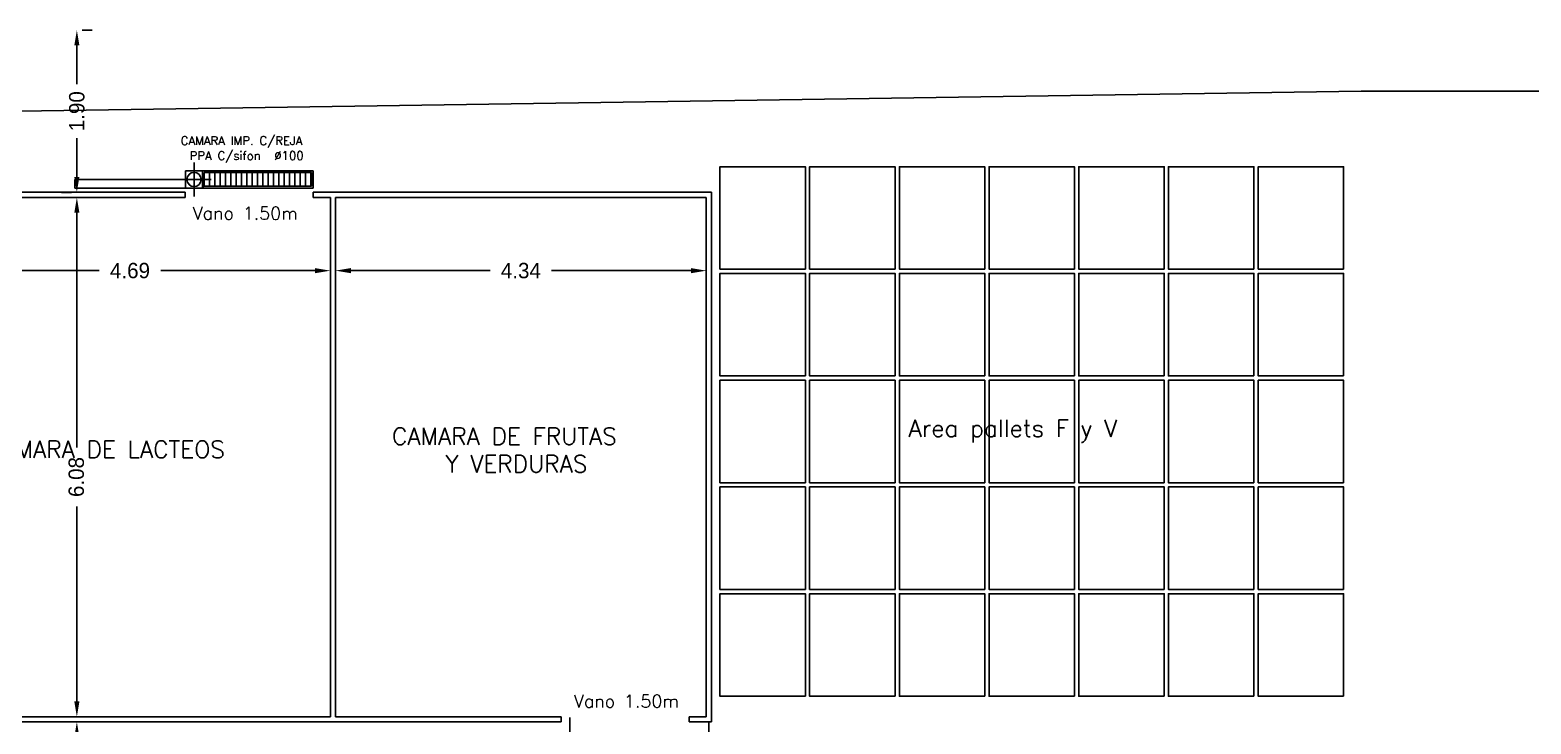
# Model space of a CAD drawing. Header units: metres. Extents: x 95 to 486, y 2972 to 3465.
# Drawn here: x 199.8 to 217.37, y 3416.3 to 3424.42 of the extents above; entities that cross this region are included whole.
import ezdxf
from ezdxf.enums import TextEntityAlignment as Align

# ---------------------------------------------------------------- set-up
doc = ezdxf.new("R2010")
doc.units = ezdxf.units.M
doc.linetypes.add('HIDDEN2', pattern=[0.1875, 0.125, -0.0625])
for name, color, linetype in [('0_CAMARAS', 4, 'Continuous'), ('C_COTAS', 5, 'Continuous'), ('E_EQUIPAMIENTO', 1, 'Continuous'), ('I_DESAGUES', 224, 'Continuous'), ('T_TEXTOS', 3, 'Continuous'), ('T_TEXTOS-EQUIPAMIENTO', 5, 'Continuous')]:
    doc.layers.add(name, color=color, linetype=linetype)
doc.styles.add('ROMANS', font='romans.shx', dxfattribs={"width": 0.8, "height": 0.15})
doc.dimstyles.new('STANDARD$0', dxfattribs={"dimtxt": 0.2, "dimasz": 0.18, "dimexe": 0.18, "dimexo": 0.0625, "dimgap": 0.09, "dimtad": 0, "dimzin": 0, "dimdsep": 46, "dimtxsty": 'ROMANS', "dimblk": 'OBLIQUE', "dimsah": 1, "dimcen": 0.09, "dimse1": 1, "dimse2": 1, "dimadec": 0, "dimazin": 0, "dimtfac": 1, "dimtofl": 0, "dimtmove": 0, "dimatfit": 3, "dimldrblk": 'OBLIQUE', "dimfxl": 1, "dimtolj": 1, "dimtzin": 0, "dimarcsym": 0})

# ---------------------------------------------------------------- blocks, each defined once
blk = doc.blocks.new('*D259')
at = {"layer": 'C_COTAS', "color": 0, "lineweight": -2, "transparency": 16777216}
for p, q in [((198.63, 3422.402), (198.63, 3421.427)), ((203.32, 3422.402), (203.32, 3421.427)), ((198.81, 3421.607), (200.615, 3421.607)), ((203.14, 3421.607), (201.335, 3421.607))]:
    blk.add_line(p, q, dxfattribs=at)
at = {"layer": 'C_COTAS', "color": 0, "transparency": 16777216}
for points in [[(198.81, 3421.637), (198.81, 3421.577), (198.63, 3421.607)], [(203.14, 3421.637), (203.14, 3421.577), (203.32, 3421.607)]]:
    blk.add_solid(points, dxfattribs=at)
at = {"layer": 'DEFPOINTS', "color": 0, "transparency": 16777216}
for p in [(198.63, 3422.464), (203.32, 3422.464), (203.32, 3421.607)]:
    blk.add_point(p, dxfattribs=at)
at = {"layer": 'C_COTAS', "color": 0, "transparency": 16777216, "insert": (200.975, 3421.607), "char_height": 0.18, "attachment_point": 5}
blk.add_mtext('\\A1;4.69', dxfattribs=at)
blk = doc.blocks.new('*D260')
at = {"layer": 'C_COTAS', "color": 0, "lineweight": -2, "transparency": 16777216}
for p, q in [((203.38, 3422.402), (203.38, 3421.427)), ((207.72, 3422.402), (207.72, 3421.427)), ((203.56, 3421.607), (205.19, 3421.607)), ((207.54, 3421.607), (205.91, 3421.607))]:
    blk.add_line(p, q, dxfattribs=at)
at = {"layer": 'C_COTAS', "color": 0, "transparency": 16777216}
for points in [[(203.56, 3421.637), (203.56, 3421.577), (203.38, 3421.607)], [(207.54, 3421.637), (207.54, 3421.577), (207.72, 3421.607)]]:
    blk.add_solid(points, dxfattribs=at)
at = {"layer": 'DEFPOINTS', "color": 0, "transparency": 16777216}
for p in [(203.38, 3422.464), (207.72, 3422.464), (207.72, 3421.607)]:
    blk.add_point(p, dxfattribs=at)
at = {"layer": 'C_COTAS', "color": 0, "transparency": 16777216, "insert": (205.55, 3421.607), "char_height": 0.18, "attachment_point": 5}
blk.add_mtext('\\A1;4.34', dxfattribs=at)
blk = doc.blocks.new('*D268')
at = {"layer": 'C_COTAS', "color": 0, "lineweight": -2, "transparency": 16777216}
for p, q in [((199.902, 3416.324), (200.533, 3416.324)), ((200.353, 3416.144), (200.353, 3415.79)), ((200.353, 3414.806), (200.353, 3415.16)), ((199.902, 3414.626), (200.533, 3414.626))]:
    blk.add_line(p, q, dxfattribs=at)
at = {"layer": 'C_COTAS', "color": 0, "transparency": 16777216}
for points in [[(200.323, 3416.144), (200.383, 3416.144), (200.353, 3416.324)], [(200.323, 3414.806), (200.383, 3414.806), (200.353, 3414.626)]]:
    blk.add_solid(points, dxfattribs=at)
at = {"layer": 'DEFPOINTS', "color": 0, "transparency": 16777216}
for p in [(199.84, 3416.324), (200.353, 3416.324), (199.84, 3414.626)]:
    blk.add_point(p, dxfattribs=at)
at = {"layer": 'C_COTAS', "color": 0, "transparency": 16777216, "insert": (200.353, 3415.475), "char_height": 0.18, "attachment_point": 5, "rotation": 90}
blk.add_mtext('\\A1;1.70', dxfattribs=at)
blk = doc.blocks.new('*D269')
at = {"layer": 'C_COTAS', "color": 0, "lineweight": -2, "transparency": 16777216}
for p, q in [((200.415, 3422.464), (200.533, 3422.464)), ((200.353, 3422.284), (200.353, 3419.536)), ((200.353, 3416.564), (200.353, 3418.846)), ((200.415, 3416.384), (200.533, 3416.384))]:
    blk.add_line(p, q, dxfattribs=at)
at = {"layer": 'C_COTAS', "color": 0, "transparency": 16777216}
for points in [[(200.323, 3422.284), (200.383, 3422.284), (200.353, 3422.464)], [(200.323, 3416.564), (200.383, 3416.564), (200.353, 3416.384)]]:
    blk.add_solid(points, dxfattribs=at)
at = {"layer": 'DEFPOINTS', "color": 0, "transparency": 16777216}
for p in [(200.353, 3422.464), (200.353, 3422.464), (200.353, 3416.384)]:
    blk.add_point(p, dxfattribs=at)
at = {"layer": 'C_COTAS', "color": 0, "transparency": 16777216, "insert": (200.347, 3419.191), "char_height": 0.18, "attachment_point": 5, "rotation": 90}
blk.add_mtext('\\A1;6.08', dxfattribs=at)
blk = doc.blocks.new('*D270')
at = {"layer": 'C_COTAS', "color": 0, "lineweight": -2, "transparency": 16777216}
for p, q in [((200.415, 3424.424), (200.533, 3424.424)), ((200.353, 3424.244), (200.353, 3423.789)), ((200.353, 3422.704), (200.353, 3423.159)), ((200.29, 3422.524), (200.173, 3422.524))]:
    blk.add_line(p, q, dxfattribs=at)
at = {"layer": 'C_COTAS', "color": 0, "transparency": 16777216}
for points in [[(200.323, 3424.244), (200.383, 3424.244), (200.353, 3424.424)], [(200.323, 3422.704), (200.383, 3422.704), (200.353, 3422.524)]]:
    blk.add_solid(points, dxfattribs=at)
at = {"layer": 'DEFPOINTS', "color": 0, "transparency": 16777216}
for p in [(200.353, 3424.424), (200.353, 3424.424), (200.353, 3422.524)]:
    blk.add_point(p, dxfattribs=at)
at = {"layer": 'C_COTAS', "color": 0, "transparency": 16777216, "insert": (200.353, 3423.474), "char_height": 0.18, "attachment_point": 5, "rotation": 90}
blk.add_mtext('\\A1;1.90', dxfattribs=at)

msp = doc.modelspace()

# ---------------------------------------------------------------- linework, layer by layer
at = {"layer": '0_CAMARAS', "color": 5}
for p, q in [((195.1773, 3423.4092), (215.3843, 3423.7092)), ((215.3843, 3423.7092), (224.2925, 3423.7092))]:
    msp.add_line(p, q, dxfattribs=at)
at = {"layer": '0_CAMARAS'}
for p, q in [((200.3299, 3422.6745), (201.8299, 3422.6745)), ((200.3299, 3422.5745), (200.3299, 3422.6745)), ((201.8299, 3422.5745), (201.8299, 3422.6745)), ((192.1199, 3422.5245), (201.6199, 3422.5245)), ((200.3299, 3422.5745), (201.8299, 3422.5745)), ((201.6199, 3422.5245), (201.6199, 3422.4645)), ((201.6199, 3422.4645), (201.6199, 3422.5245)), ((203.1199, 3422.5245), (203.1199, 3422.4645)), ((203.1199, 3422.4645), (203.1199, 3422.5245)), ((203.1199, 3422.5245), (207.7799, 3422.5245)), ((207.7799, 3416.3245), (207.7799, 3422.5245)), ((198.6299, 3422.4645), (201.6199, 3422.4645)), ((203.1199, 3422.4645), (203.3199, 3422.4645)), ((203.1199, 3422.4645), (203.3199, 3422.4645)), ((203.1199, 3422.4645), (203.3199, 3422.4645)), ((203.3199, 3416.3845), (203.3199, 3422.4645)), ((203.3799, 3416.3845), (203.3799, 3422.4645)), ((203.3799, 3422.4645), (207.7199, 3422.4645)), ((207.7199, 3416.3845), (207.7199, 3422.4645)), ((203.3199, 3416.3845), (198.6299, 3416.3845)), ((206.0199, 3416.3845), (203.3799, 3416.3845)), ((206.0199, 3416.3245), (206.0199, 3416.3845)), ((207.7199, 3416.3845), (207.5199, 3416.3845)), ((207.5199, 3416.3245), (207.5199, 3416.3845)), ((206.0199, 3416.3245), (195.5799, 3416.3245)), ((207.7799, 3416.3245), (207.5199, 3416.3245))]:
    msp.add_line(p, q, dxfattribs=at)
at = {"layer": '0_CAMARAS', "color": 3, "linetype": 'HIDDEN2'}
msp.add_line((207.7499, 3414.6262), (207.7499, 3416.3245), dxfattribs=at)
at = {"layer": 'E_EQUIPAMIENTO'}
for points in [[(208.8799, 3421.6245), (208.8799, 3422.8245), (207.8799, 3422.8245), (207.8799, 3421.6245)], [(209.9299, 3421.6245), (209.9299, 3422.8245), (208.9299, 3422.8245), (208.9299, 3421.6245)], [(210.9799, 3421.6245), (210.9799, 3422.8245), (209.9799, 3422.8245), (209.9799, 3421.6245)], [(212.0299, 3421.6245), (212.0299, 3422.8245), (211.0299, 3422.8245), (211.0299, 3421.6245)], [(213.0799, 3421.6245), (213.0799, 3422.8245), (212.0799, 3422.8245), (212.0799, 3421.6245)], [(214.1299, 3421.6245), (214.1299, 3422.8245), (213.1299, 3422.8245), (213.1299, 3421.6245)], [(215.1799, 3421.6245), (215.1799, 3422.8245), (214.1799, 3422.8245), (214.1799, 3421.6245)], [(208.8799, 3420.3745), (208.8799, 3421.5745), (207.8799, 3421.5745), (207.8799, 3420.3745)], [(209.9299, 3420.3745), (209.9299, 3421.5745), (208.9299, 3421.5745), (208.9299, 3420.3745)], [(210.9799, 3420.3745), (210.9799, 3421.5745), (209.9799, 3421.5745), (209.9799, 3420.3745)], [(212.0299, 3420.3745), (212.0299, 3421.5745), (211.0299, 3421.5745), (211.0299, 3420.3745)], [(213.0799, 3420.3745), (213.0799, 3421.5745), (212.0799, 3421.5745), (212.0799, 3420.3745)], [(214.1299, 3420.3745), (214.1299, 3421.5745), (213.1299, 3421.5745), (213.1299, 3420.3745)], [(215.1799, 3420.3745), (215.1799, 3421.5745), (214.1799, 3421.5745), (214.1799, 3420.3745)], [(208.8799, 3419.1245), (208.8799, 3420.3245), (207.8799, 3420.3245), (207.8799, 3419.1245)], [(209.9299, 3419.1245), (209.9299, 3420.3245), (208.9299, 3420.3245), (208.9299, 3419.1245)], [(210.9799, 3419.1245), (210.9799, 3420.3245), (209.9799, 3420.3245), (209.9799, 3419.1245)], [(212.0299, 3419.1245), (212.0299, 3420.3245), (211.0299, 3420.3245), (211.0299, 3419.1245)], [(213.0799, 3419.1245), (213.0799, 3420.3245), (212.0799, 3420.3245), (212.0799, 3419.1245)], [(214.1299, 3419.1245), (214.1299, 3420.3245), (213.1299, 3420.3245), (213.1299, 3419.1245)], [(215.1799, 3419.1245), (215.1799, 3420.3245), (214.1799, 3420.3245), (214.1799, 3419.1245)], [(208.8799, 3417.8745), (208.8799, 3419.0745), (207.8799, 3419.0745), (207.8799, 3417.8745)], [(209.9299, 3417.8745), (209.9299, 3419.0745), (208.9299, 3419.0745), (208.9299, 3417.8745)], [(210.9799, 3417.8745), (210.9799, 3419.0745), (209.9799, 3419.0745), (209.9799, 3417.8745)], [(212.0299, 3417.8745), (212.0299, 3419.0745), (211.0299, 3419.0745), (211.0299, 3417.8745)], [(213.0799, 3417.8745), (213.0799, 3419.0745), (212.0799, 3419.0745), (212.0799, 3417.8745)], [(214.1299, 3417.8745), (214.1299, 3419.0745), (213.1299, 3419.0745), (213.1299, 3417.8745)], [(215.1799, 3417.8745), (215.1799, 3419.0745), (214.1799, 3419.0745), (214.1799, 3417.8745)], [(208.8799, 3416.6245), (208.8799, 3417.8245), (207.8799, 3417.8245), (207.8799, 3416.6245)], [(209.9299, 3416.6245), (209.9299, 3417.8245), (208.9299, 3417.8245), (208.9299, 3416.6245)], [(210.9799, 3416.6245), (210.9799, 3417.8245), (209.9799, 3417.8245), (209.9799, 3416.6245)], [(212.0299, 3416.6245), (212.0299, 3417.8245), (211.0299, 3417.8245), (211.0299, 3416.6245)], [(213.0799, 3416.6245), (213.0799, 3417.8245), (212.0799, 3417.8245), (212.0799, 3416.6245)], [(214.1299, 3416.6245), (214.1299, 3417.8245), (213.1299, 3417.8245), (213.1299, 3416.6245)], [(215.1799, 3416.6245), (215.1799, 3417.8245), (214.1799, 3417.8245), (214.1799, 3416.6245)]]:
    msp.add_lwpolyline(points, close=True, dxfattribs=at)
at = {"layer": 'I_DESAGUES'}
for p, q in [((201.7249, 3422.8745), (201.7249, 3422.4745)), ((201.5249, 3422.6745), (201.9249, 3422.6745)), ((201.6249, 3422.7745), (201.6249, 3422.5745)), ((201.6249, 3422.7745), (201.8249, 3422.7745)), ((201.8249, 3422.7745), (203.1199, 3422.7745)), ((201.8249, 3422.5745), (201.8249, 3422.7745)), ((201.8249, 3422.5745), (201.8249, 3422.7745)), ((201.8449, 3422.7545), (203.0999, 3422.7545)), ((201.8449, 3422.5945), (201.8449, 3422.7545)), ((201.9051, 3422.5945), (201.9051, 3422.7545)), ((201.9676, 3422.5945), (201.9676, 3422.7545)), ((202.0301, 3422.5945), (202.0301, 3422.7545)), ((202.0926, 3422.5945), (202.0926, 3422.7545)), ((202.1551, 3422.5945), (202.1551, 3422.7545)), ((202.2176, 3422.5945), (202.2176, 3422.7545)), ((202.2801, 3422.5945), (202.2801, 3422.7545)), ((202.3426, 3422.5945), (202.3426, 3422.7545)), ((202.4051, 3422.5945), (202.4051, 3422.7545)), ((202.4676, 3422.5945), (202.4676, 3422.7545)), ((202.5301, 3422.5945), (202.5301, 3422.7545)), ((202.5926, 3422.5945), (202.5926, 3422.7545)), ((202.6551, 3422.5945), (202.6551, 3422.7545)), ((202.7176, 3422.5945), (202.7176, 3422.7545)), ((202.7801, 3422.5945), (202.7801, 3422.7545)), ((202.8426, 3422.5945), (202.8426, 3422.7545)), ((202.9051, 3422.5945), (202.9051, 3422.7545)), ((202.9676, 3422.5945), (202.9676, 3422.7545)), ((203.0301, 3422.5945), (203.0301, 3422.7545)), ((203.0926, 3422.5945), (203.0926, 3422.7545)), ((203.0999, 3422.7545), (203.0999, 3422.5945)), ((203.1199, 3422.7745), (203.1199, 3422.5745)), ((201.6249, 3422.5745), (201.8249, 3422.5745)), ((203.1199, 3422.5745), (201.8249, 3422.5745)), ((203.0999, 3422.5945), (201.8449, 3422.5945)), ((206.1249, 3416.3744), (206.1249, 3415.9744))]:
    msp.add_line(p, q, dxfattribs=at)
msp.add_circle((201.7249, 3422.6745), 0.0833, dxfattribs=at)

# ---------------------------------------------------------------- texts
at = {"layer": 'I_DESAGUES', "style": 'ROMANS'}
for s, p in [('CAMARA IMP. C/REJA', (201.5692, 3423.0787)), ('PPA C/sifon', (201.6739, 3422.9034)), ('%%c100', (202.6641, 3422.9048))]:
    msp.add_text(s, height=0.1, dxfattribs=at).set_placement(p)
at = {"layer": 'T_TEXTOS', "style": 'ROMANS'}
for s, p in [('Area pallets F y V', (210.088, 3419.6611)), ('CAMARA DE FRUTAS', (204.0421, 3419.5684)), ('CAMARA DE LACTEOS', (199.3009, 3419.4144)), ('Y VERDURAS', (204.6668, 3419.2454))]:
    msp.add_text(s, height=0.2, dxfattribs=at).set_placement(p)
at = {"layer": 'T_TEXTOS-EQUIPAMIENTO', "style": 'ROMANS'}
for p in [(202.3234, 3422.2796), (206.7854, 3416.5667)]:
    msp.add_text('Vano 1.50m', height=0.15, dxfattribs=at).set_placement(p, align=Align.MIDDLE_CENTER)

# ---------------------------------------------------------------- dimensions: what is measured, and where the dimension line sits
at = {"layer": 'C_COTAS'}
for base, p1, p2, picture, middle in [((200.3528, 3424.4245), (200.3528, 3422.5245), (200.3528, 3424.4245), '*D270', (200.3528, 3423.4745)), ((200.3528, 3416.3245), (199.8396, 3414.6262), (199.8396, 3416.3245), '*D268', (200.3528, 3415.4753))]:
    dim = msp.add_linear_dim(base=base, p1=p1, p2=p2, angle=90, dimstyle='STANDARD$0', override={"dimtxt": 0.18, "dimtxsty": 'Standard', "dimsah": 0, "dimse1": 0, "dimse2": 0}, dxfattribs=at)
    dim.commit()
    dim.dimension.update_dxf_attribs({"geometry": picture, "text_midpoint": middle})
for base, p1, p2, picture, middle in [((203.3199, 3421.6074), (198.6299, 3422.4645), (203.3199, 3422.4645), '*D259', (200.9749, 3421.6074)), ((207.7199, 3421.6074), (203.3799, 3422.4645), (207.7199, 3422.4645), '*D260', (205.5499, 3421.6074))]:
    dim = msp.add_linear_dim(base=base, p1=p1, p2=p2, dimstyle='STANDARD$0', override={"dimtxt": 0.18, "dimtxsty": 'Standard', "dimsah": 0, "dimse1": 0, "dimse2": 0}, dxfattribs=at)
    dim.commit()
    dim.dimension.update_dxf_attribs({"geometry": picture, "text_midpoint": middle})
dim = msp.add_linear_dim(base=(200.3528, 3422.4645), p1=(200.3528, 3416.3845), p2=(200.3528, 3422.4645), angle=90, dimstyle='STANDARD$0', override={"dimtxt": 0.18, "dimtxsty": 'Standard', "dimsah": 0, "dimse1": 0, "dimse2": 0, "dimtmove": 2}, dxfattribs=at)
dim.commit()
dim.dimension.update_dxf_attribs({"geometry": '*D269', "text_midpoint": (200.3473, 3419.1912), "dimtype": 160})

doc.saveas('drawing.dxf')
